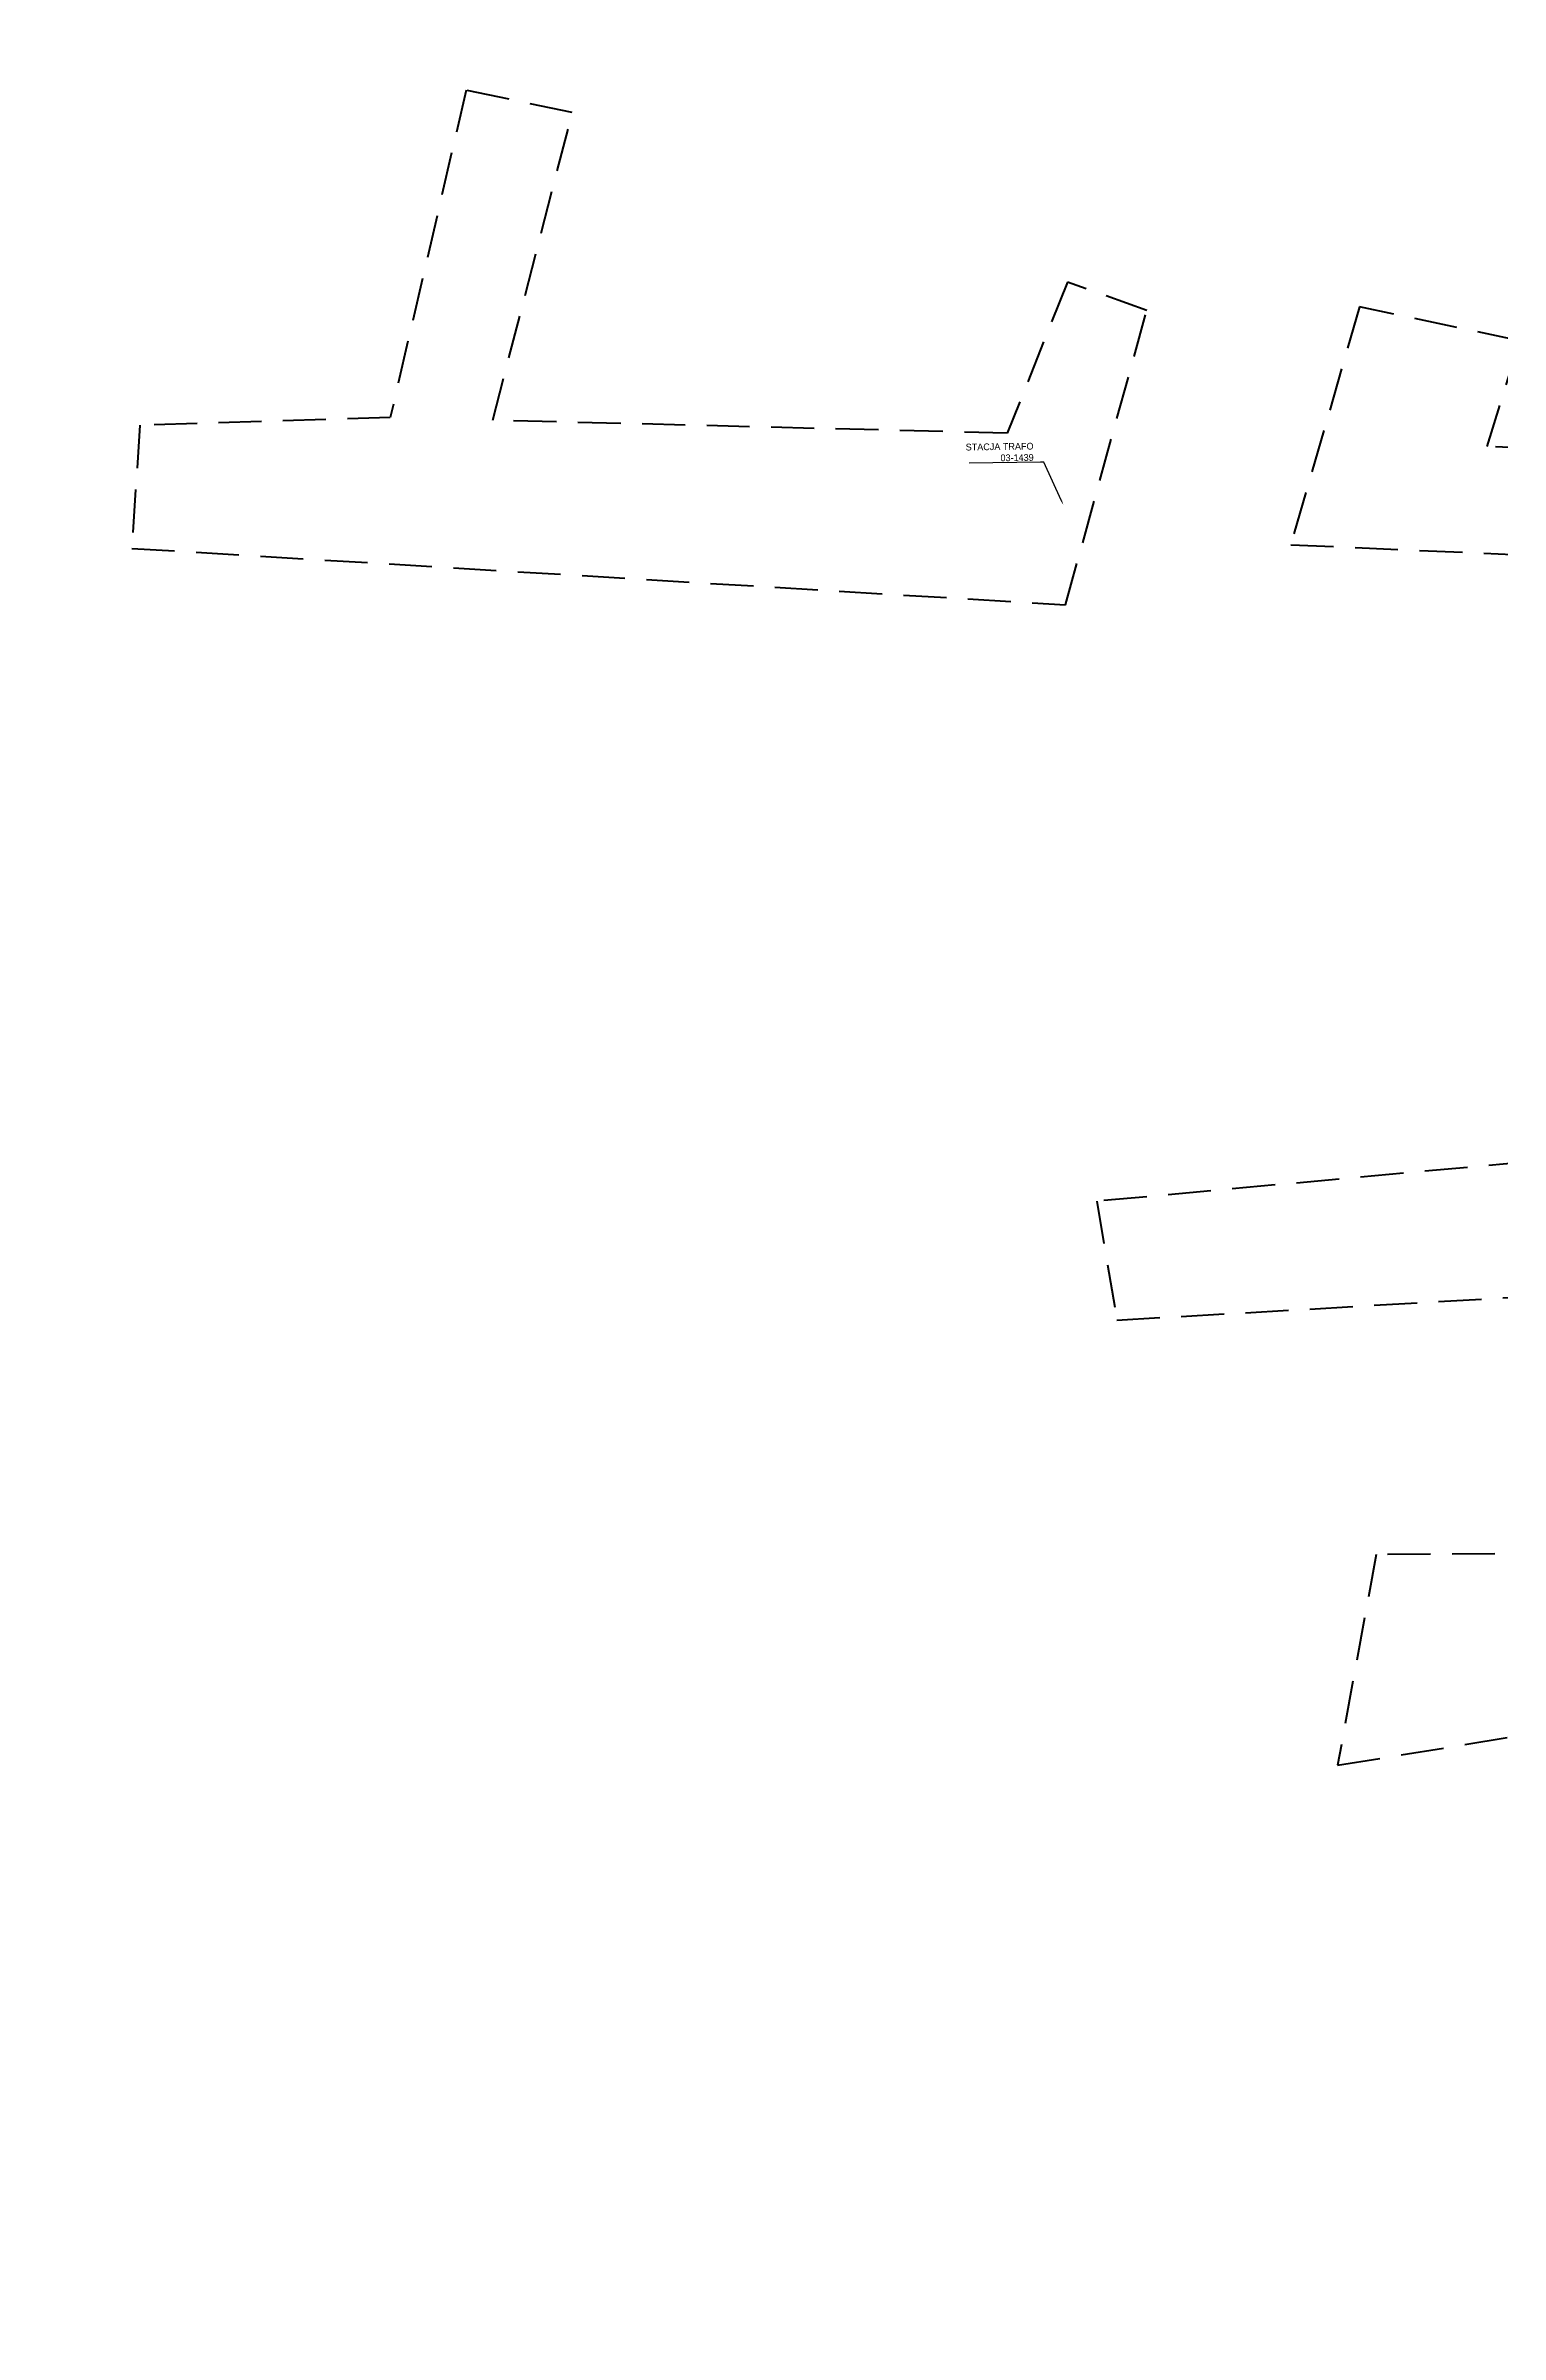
# Model space of a CAD drawing. Header units: metres. Extents: x 7523184 to 829536834, y 5784888 to 575610303.
# Drawn here: x 7526622 to 7527051, y 5786947 to 5787624 of the extents above; entities that cross this region are included whole.
import ezdxf
from ezdxf import colors
from ezdxf.entities.mleader import LeaderData, LeaderLine
from ezdxf.math import Vec2, Vec3

# ---------------------------------------------------------------- set-up
doc = ezdxf.new("R2010")
doc.units = ezdxf.units.M
doc.header["$MEASUREMENT"] = 0
doc.linetypes.add('DASHED', pattern=[19.05, 12.7, -6.35])
doc.layers.get('0').update_dxf_attribs({"lineweight": 18})
doc.layers.add('!trafo', color=6, linetype='DASHED', lineweight=50)
doc.layers.add('_mm trafo', color=3, linetype='Continuous', plot=False)
doc.styles.get("Standard").update_dxf_attribs({"font": ''})
doc.styles.get('Standard').set_extended_font_data('Lato Light')
picture_1 = doc.add_image_def('image1.png', size_in_pixel=(5547, 3763))

msp = doc.modelspace()

# ---------------------------------------------------------------- linework, layer by layer
at = {"layer": '!trafo'}
msp.add_lwpolyline([(7526649.33192, 5787511.77843), (7526646.94504, 5787475.37755), (7526923.00624, 5787458.69812), (7526946.98481, 5787545.71547), (7526923.57005, 5787554.14479), (7526905.77484, 5787509.42259), (7526753.70664, 5787513.28537), (7526777.17652, 5787604.26413), (7526745.79544, 5787610.85679), (7526723.38039, 5787514.07649)], close=True, dxfattribs=at)
for points in [[(7527462.39192, 5787486.95041), (7527047.63426, 5787505.51535), (7527057.33866, 5787536.73821), (7527009.91559, 5787546.78547), (7526989.55449, 5787476.47012), (7527069.1815, 5787472.96776)], [(7527174.64221, 5787304.50317), (7526932.20654, 5787282.29736), (7526938.18114, 5787247.18112), (7527255.76429, 5787265.38601)], [(7527278.54217, 5787179.06984), (7527014.79832, 5787177.87101), (7527003.40938, 5787115.53155), (7527115.12454, 5787133.71848)]]:
    msp.add_lwpolyline(points, dxfattribs=at)

# ---------------------------------------------------------------- pictures from other files: only their frames are drawn
image = msp.add_image(picture_1, insert=(7523184.3053, 5784887.6493), size_in_units=(6912.7579, 4689.50928))
image.dxf.flags = 7

# ---------------------------------------------------------------- next in the draw order: leaders
at = {"layer": '_mm trafo', "color": 3}
ml = msp.add_multileader_mtext('Standard', dxfattribs=at)
ml.set_content('STACJA TRAFO\\P03-1439', color=3)
ml.set_leader_properties()
ml.build(insert=Vec2(0, 0))
ml.multileader.update_dxf_attribs({"has_text_frame": 1, "text_left_attachment_type": 5, "text_right_attachment_type": 5, "dogleg_length": 1, "arrow_head_size": 1.5})
ctx = ml.context
ctx.base_point, ctx.char_height, ctx.arrow_head_size, ctx.plane_origin, ctx.plane_x_axis, ctx.plane_y_axis = Vec3(7526890.90087, 5787500.50316), 2, 1.5, Vec3(7526925.56367, 5787457.4543), Vec3(0.999891497, 0.014730754), Vec3(-0.014730754, 0.999891497)
ctx.left_attachment, ctx.right_attachment, ctx.text_align_type, ctx.attachment_type = 5, 5, 2, 2
notes = []
notes.append((ctx, [(0, (1, 1, 0), (7526916.6034, 5787500.88182), (-0.999891497, -0.014730754), 1, [(0, [(7526922.32646, 5787488.26231)], 0, [])])]))
ctx.mtext.insert, ctx.mtext.text_direction, ctx.mtext.rotation, ctx.mtext.alignment, ctx.mtext.flow_direction = Vec3(7526913.51863, 5787506.61399), Vec3(0.999891497, 0.014730754), 0.014731286, 3, 5
ctx.mtext.has_bg_fill, ctx.mtext.bg_color, ctx.mtext.bg_scale_factor, ctx.mtext.bg_transparency, ctx.mtext.use_window_bg_color = 1, -1073741824, 1, 0, 1
for ctx, leaders in notes:
    for number, flags, end, landing, length, lines in leaders:
        leader = LeaderData()
        leader.index, (leader.has_last_leader_line, leader.has_dogleg_vector, leader.attachment_direction) = number, flags
        leader.last_leader_point, leader.dogleg_vector, leader.dogleg_length = Vec3(end), Vec3(landing), length
        for number, points, colour, breaks in lines:
            line = LeaderLine()
            line.index, line.vertices, line.color, line.breaks = number, Vec3.list(points), colors.encode_raw_color(colour), breaks
            leader.lines.append(line)
        ctx.leaders.append(leader)

doc.saveas('drawing.dxf')
